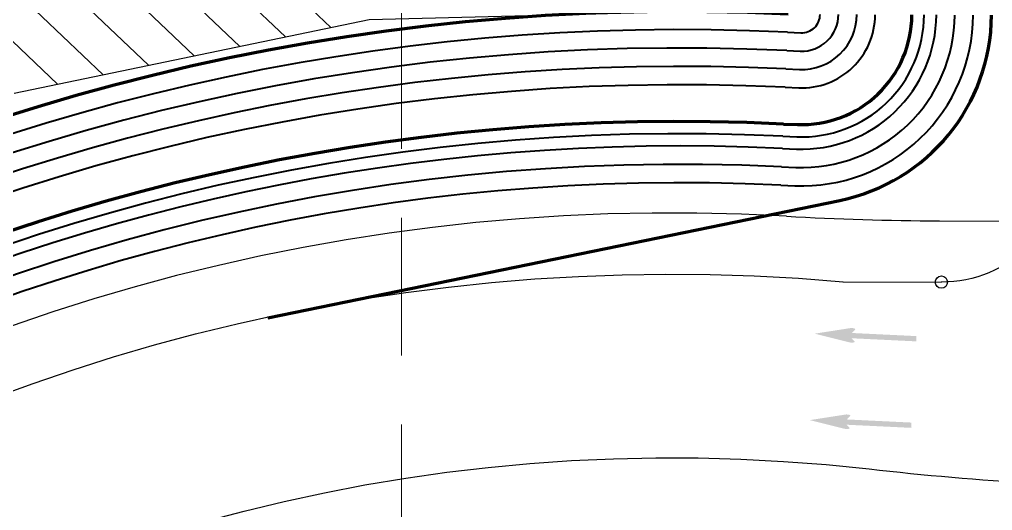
# Model space of a CAD drawing. Header units: inches. Extents: x -5337 to 1057, y 15227 to 19227.
# Drawn here: x -2601.3 to -2442.3, y 16340.4 to 16420.6 of the extents above; entities that cross this region are included whole.
import ezdxf

# ---------------------------------------------------------------- set-up
doc = ezdxf.new("R2010")
doc.units = ezdxf.units.IN
doc.header["$LTSCALE"] = 150
doc.header["$MEASUREMENT"] = 0
doc.linetypes.add('HIDDEN', pattern=[0.375, 0.25, -0.125])
for name, color, linetype in [('COMT-MIN', 84, 'Continuous'), ('CONT-MJR', 84, 'Continuous'), ('grid', 7, 'HIDDEN'), ('PAVING', 7, 'Continuous'), ('ROW', 7, 'Continuous')]:
    doc.layers.add(name, color=color, linetype=linetype)

msp = doc.modelspace()

# ---------------------------------------------------------------- hatches: boundary and pattern name
at = {"layer": 'PAVING'}
h = msp.add_hatch(color=256, dxfattribs=at)
edge = h.paths.add_edge_path()
edge.add_line((-2464.83, 16368.04), (-2465.35, 16368.57))
edge.add_line((-2465.35, 16368.57), (-2454.77, 16368.06))
edge.add_line((-2454.77, 16368.06), (-2454.73, 16368.92))
edge.add_line((-2454.73, 16368.92), (-2465.3, 16369.43))
edge.add_line((-2465.3, 16369.43), (-2464.73, 16370.01))
edge.add_line((-2464.73, 16370.01), (-2464.72, 16370.01))
edge.add_ellipse((-2465.26, 16370.07), major_axis=(0.559, -0.027), ratio=0.285714, start_angle=345.5033, end_angle=485.8315)
edge.add_line((-2465.58, 16370.22), (-2465.58, 16370.22))
edge.add_line((-2465.58, 16370.22), (-2471.36, 16369.32))
edge.add_line((-2471.36, 16369.32), (-2465.69, 16367.9))
edge.add_line((-2465.69, 16367.9), (-2465.69, 16367.9))
edge.add_ellipse((-2465.37, 16368.02), major_axis=(0.559, -0.027), ratio=0.285714, start_angle=235.2731, end_angle=377.1827)
edge.add_line((-2464.83, 16368.04), (-2464.83, 16368.04))
edge.add_line((-2464.83, 16368.04), (-2464.83, 16368.04))
edge.add_line((-2464.83, 16368.04), (-2464.83, 16368.04))
h = msp.add_hatch(color=256, dxfattribs=at)
edge = h.paths.add_edge_path()
edge.add_line((-2465.65, 16353.93), (-2466.16, 16354.45))
edge.add_line((-2466.16, 16354.45), (-2455.59, 16353.94))
edge.add_line((-2455.59, 16353.94), (-2455.55, 16354.8))
edge.add_line((-2455.55, 16354.8), (-2466.12, 16355.31))
edge.add_line((-2466.12, 16355.31), (-2465.54, 16355.89))
edge.add_line((-2465.54, 16355.89), (-2465.54, 16355.9))
edge.add_ellipse((-2466.08, 16355.96), major_axis=(0.559, -0.027), ratio=0.285714, start_angle=345.5033, end_angle=485.8315)
edge.add_line((-2466.4, 16356.11), (-2466.4, 16356.1))
edge.add_line((-2466.4, 16356.1), (-2472.18, 16355.2))
edge.add_line((-2472.18, 16355.2), (-2466.51, 16353.79))
edge.add_line((-2466.51, 16353.79), (-2466.51, 16353.79))
edge.add_ellipse((-2466.19, 16353.91), major_axis=(0.559, -0.027), ratio=0.285714, start_angle=235.2731, end_angle=377.1827)
edge.add_line((-2465.65, 16353.93), (-2465.65, 16353.93))
edge.add_line((-2465.65, 16353.93), (-2465.65, 16353.93))
edge.add_line((-2465.65, 16353.93), (-2465.65, 16353.93))

# ---------------------------------------------------------------- linework, layer by layer
at = {"color": 5}
for p, q in [((-2619.01, 16484.56), (-2550.39, 16419.31)), ((-2625.19, 16481.81), (-2557.84, 16417.77)), ((-2631.37, 16479.06), (-2565.29, 16416.23)), ((-2637.55, 16476.32), (-2572.74, 16414.69)), ((-2643.73, 16473.57), (-2580.18, 16413.14)), ((-2649.91, 16470.82), (-2587.63, 16411.6)), ((-2656.09, 16468.07), (-2595.08, 16410.06)), ((-2544.14, 16420.61), (-2474.96, 16422.35)), ((-2602.13, 16408.6), (-2544.14, 16420.61))]:
    msp.add_line(p, q, dxfattribs=at)
at = {"layer": 'COMT-MIN', "color": 5, "linetype": 'Continuous', "lineweight": 40}
for p, q in [((-2475.8, 16418.54), (-2475.8, 16418.54)), ((-2475.8, 16418.54), (-2473.6, 16418.45)), ((-2473.6, 16418.45), (-2473.6, 16418.45)), ((-2475.94, 16415.54), (-2475.94, 16415.54)), ((-2475.94, 16415.54), (-2473.72, 16415.46)), ((-2473.72, 16415.46), (-2473.72, 16415.46)), ((-2476.07, 16412.55), (-2476.07, 16412.55)), ((-2476.07, 16412.55), (-2473.84, 16412.46)), ((-2473.84, 16412.46), (-2473.84, 16412.46)), ((-2476.2, 16409.55), (-2476.2, 16409.55)), ((-2476.2, 16409.55), (-2473.96, 16409.46)), ((-2473.96, 16409.46), (-2473.96, 16409.46)), ((-2476.55, 16401.56), (-2476.55, 16401.56)), ((-2476.55, 16401.56), (-2474.27, 16401.47)), ((-2474.27, 16401.47), (-2474.27, 16401.47)), ((-2476.64, 16399.56), (-2476.64, 16399.56)), ((-2476.64, 16399.56), (-2474.35, 16399.47)), ((-2474.35, 16399.47), (-2474.35, 16399.47)), ((-2476.78, 16396.56), (-2476.78, 16396.56)), ((-2476.78, 16396.56), (-2474.47, 16396.47)), ((-2474.47, 16396.47), (-2474.47, 16396.47)), ((-2476.91, 16393.56), (-2476.91, 16393.56)), ((-2476.91, 16393.56), (-2474.59, 16393.47)), ((-2474.59, 16393.47), (-2474.59, 16393.47))]:
    msp.add_line(p, q, dxfattribs=at)
for centre, radius, start, end in [((-2473.48, 16421.45), 22, 267.7415, 359.7591), ((-2473.48, 16421.45), 20, 267.7415, 359.7591), ((-2473.48, 16421.45), 12, 267.7415, 359.7591), ((-2473.48, 16421.45), 9, 267.7415, 359.7591), ((-2473.48, 16421.45), 6, 267.7415, 359.7591), ((-2473.48, 16421.45), 3, 267.7415, 359.7591), ((-2473.48, 16421.45), 28, 267.7415, 359.7591), ((-2473.48, 16421.45), 25, 267.7415, 359.7591), ((-2493.35, 16060.29), 358.68, 87.1959, 149.4873), ((-2493.35, 16060.29), 355.68, 87.1937, 152.9095), ((-2493.35, 16060.29), 352.68, 87.1913, 149.4548), ((-2493.35, 16060.29), 349.68, 87.189, 152.9633), ((-2493.35, 16060.29), 341.68, 87.1825, 152.9435), ((-2493.35, 16060.29), 339.68, 87.1809, 146.2176), ((-2493.35, 16060.29), 336.68, 87.1784, 155.7203), ((-2493.35, 16060.29), 333.68, 87.1759, 149.7568)]:
    msp.add_arc(centre, radius, start, end, dxfattribs=at)
at = {"layer": 'CONT-MJR', "color": 5, "linetype": 'Continuous', "lineweight": 70}
for p, q in [((-2476.47, 16403.55), (-2476.47, 16403.55)), ((-2476.47, 16403.55), (-2474.19, 16403.46)), ((-2474.19, 16403.46), (-2474.19, 16403.46)), ((-2560.73, 16371.9), (-2467.25, 16391.08)), ((-2467.25, 16391.08), (-2467.25, 16391.08))]:
    msp.add_line(p, q, dxfattribs=at)
at = {"layer": 'CONT-MJR', "color": 5, "linetype": 'Continuous', "lineweight": 70, "extrusion": (0, 0, -1)}
msp.add_arc((2493.35, 16060.29), 361.68, 27.0762, 92.8018, dxfattribs=at)
at = {"layer": 'CONT-MJR', "color": 5, "linetype": 'Continuous', "lineweight": 70}
for centre, radius, start, end in [((-2473.48, 16421.45), 18, 267.7415, 359.7591), ((-2473.48, 16421.45), 31, 281.5968, 359.7591), ((-2493.35, 16060.29), 343.68, 87.1842, 149.5757)]:
    msp.add_arc(centre, radius, start, end, dxfattribs=at)
at = {"layer": 'grid', "color": 252, "linetype": 'HIDDEN', "lineweight": 0, "ltscale": 0.6}
msp.add_line((-2538.89, 19121.98), (-2538.89, 15630.29), dxfattribs=at)
at = {"layer": 'PAVING'}
msp.add_line((-2466.74, 16377.81), (-2450.67, 16377.74), dxfattribs=at)
msp.add_circle((-2450.67, 16377.74), 1, dxfattribs=at)
at = {"layer": 'PAVING', "extrusion": (0, 0, -1)}
for centre, radius, start, end in [((2450.59, 16397.74), 20, 180.2478, 270.2478), ((2494.51, 16064.03), 315, 13.6259, 95.0591), ((2494.51, 16064.03), 285, 9.7692, 96.4604)]:
    msp.add_arc(centre, radius, start, end, dxfattribs=at)
at = {"layer": 'PAVING'}
msp.add_arc((-2406.19, 16844.05), 500, 263.5396, 269.7521, dxfattribs=at)
at = {"layer": 'ROW'}
msp.add_line((-2450.99, 16387.74), (-2440.63, 16387.69), dxfattribs=at)
for centre, radius, start, end in [((-2494.51, 16064.03), 325, 86.7337, 166.3741), ((-2448.93, 16862.73), 475, 266.7337, 269.7521)]:
    msp.add_arc(centre, radius, start, end, dxfattribs=at)

doc.saveas('drawing.dxf')
